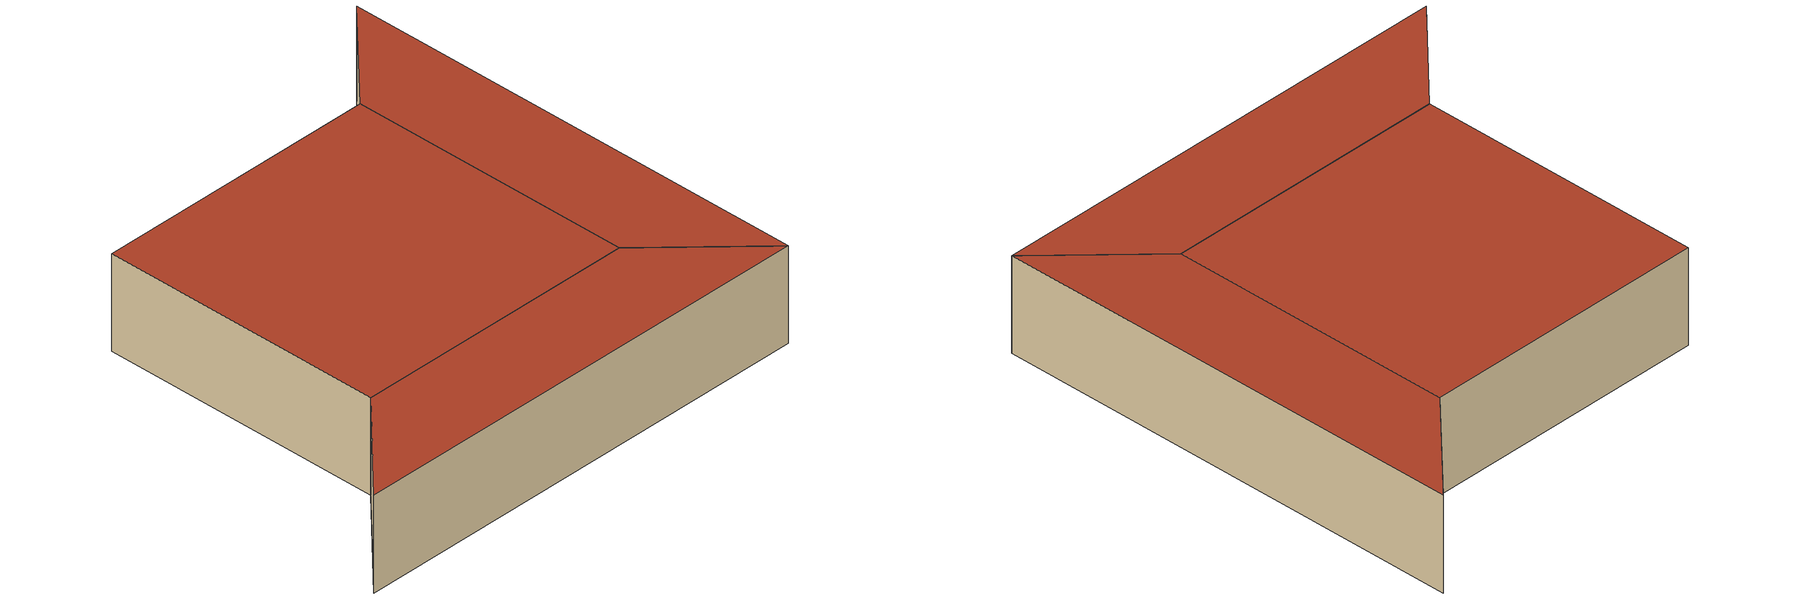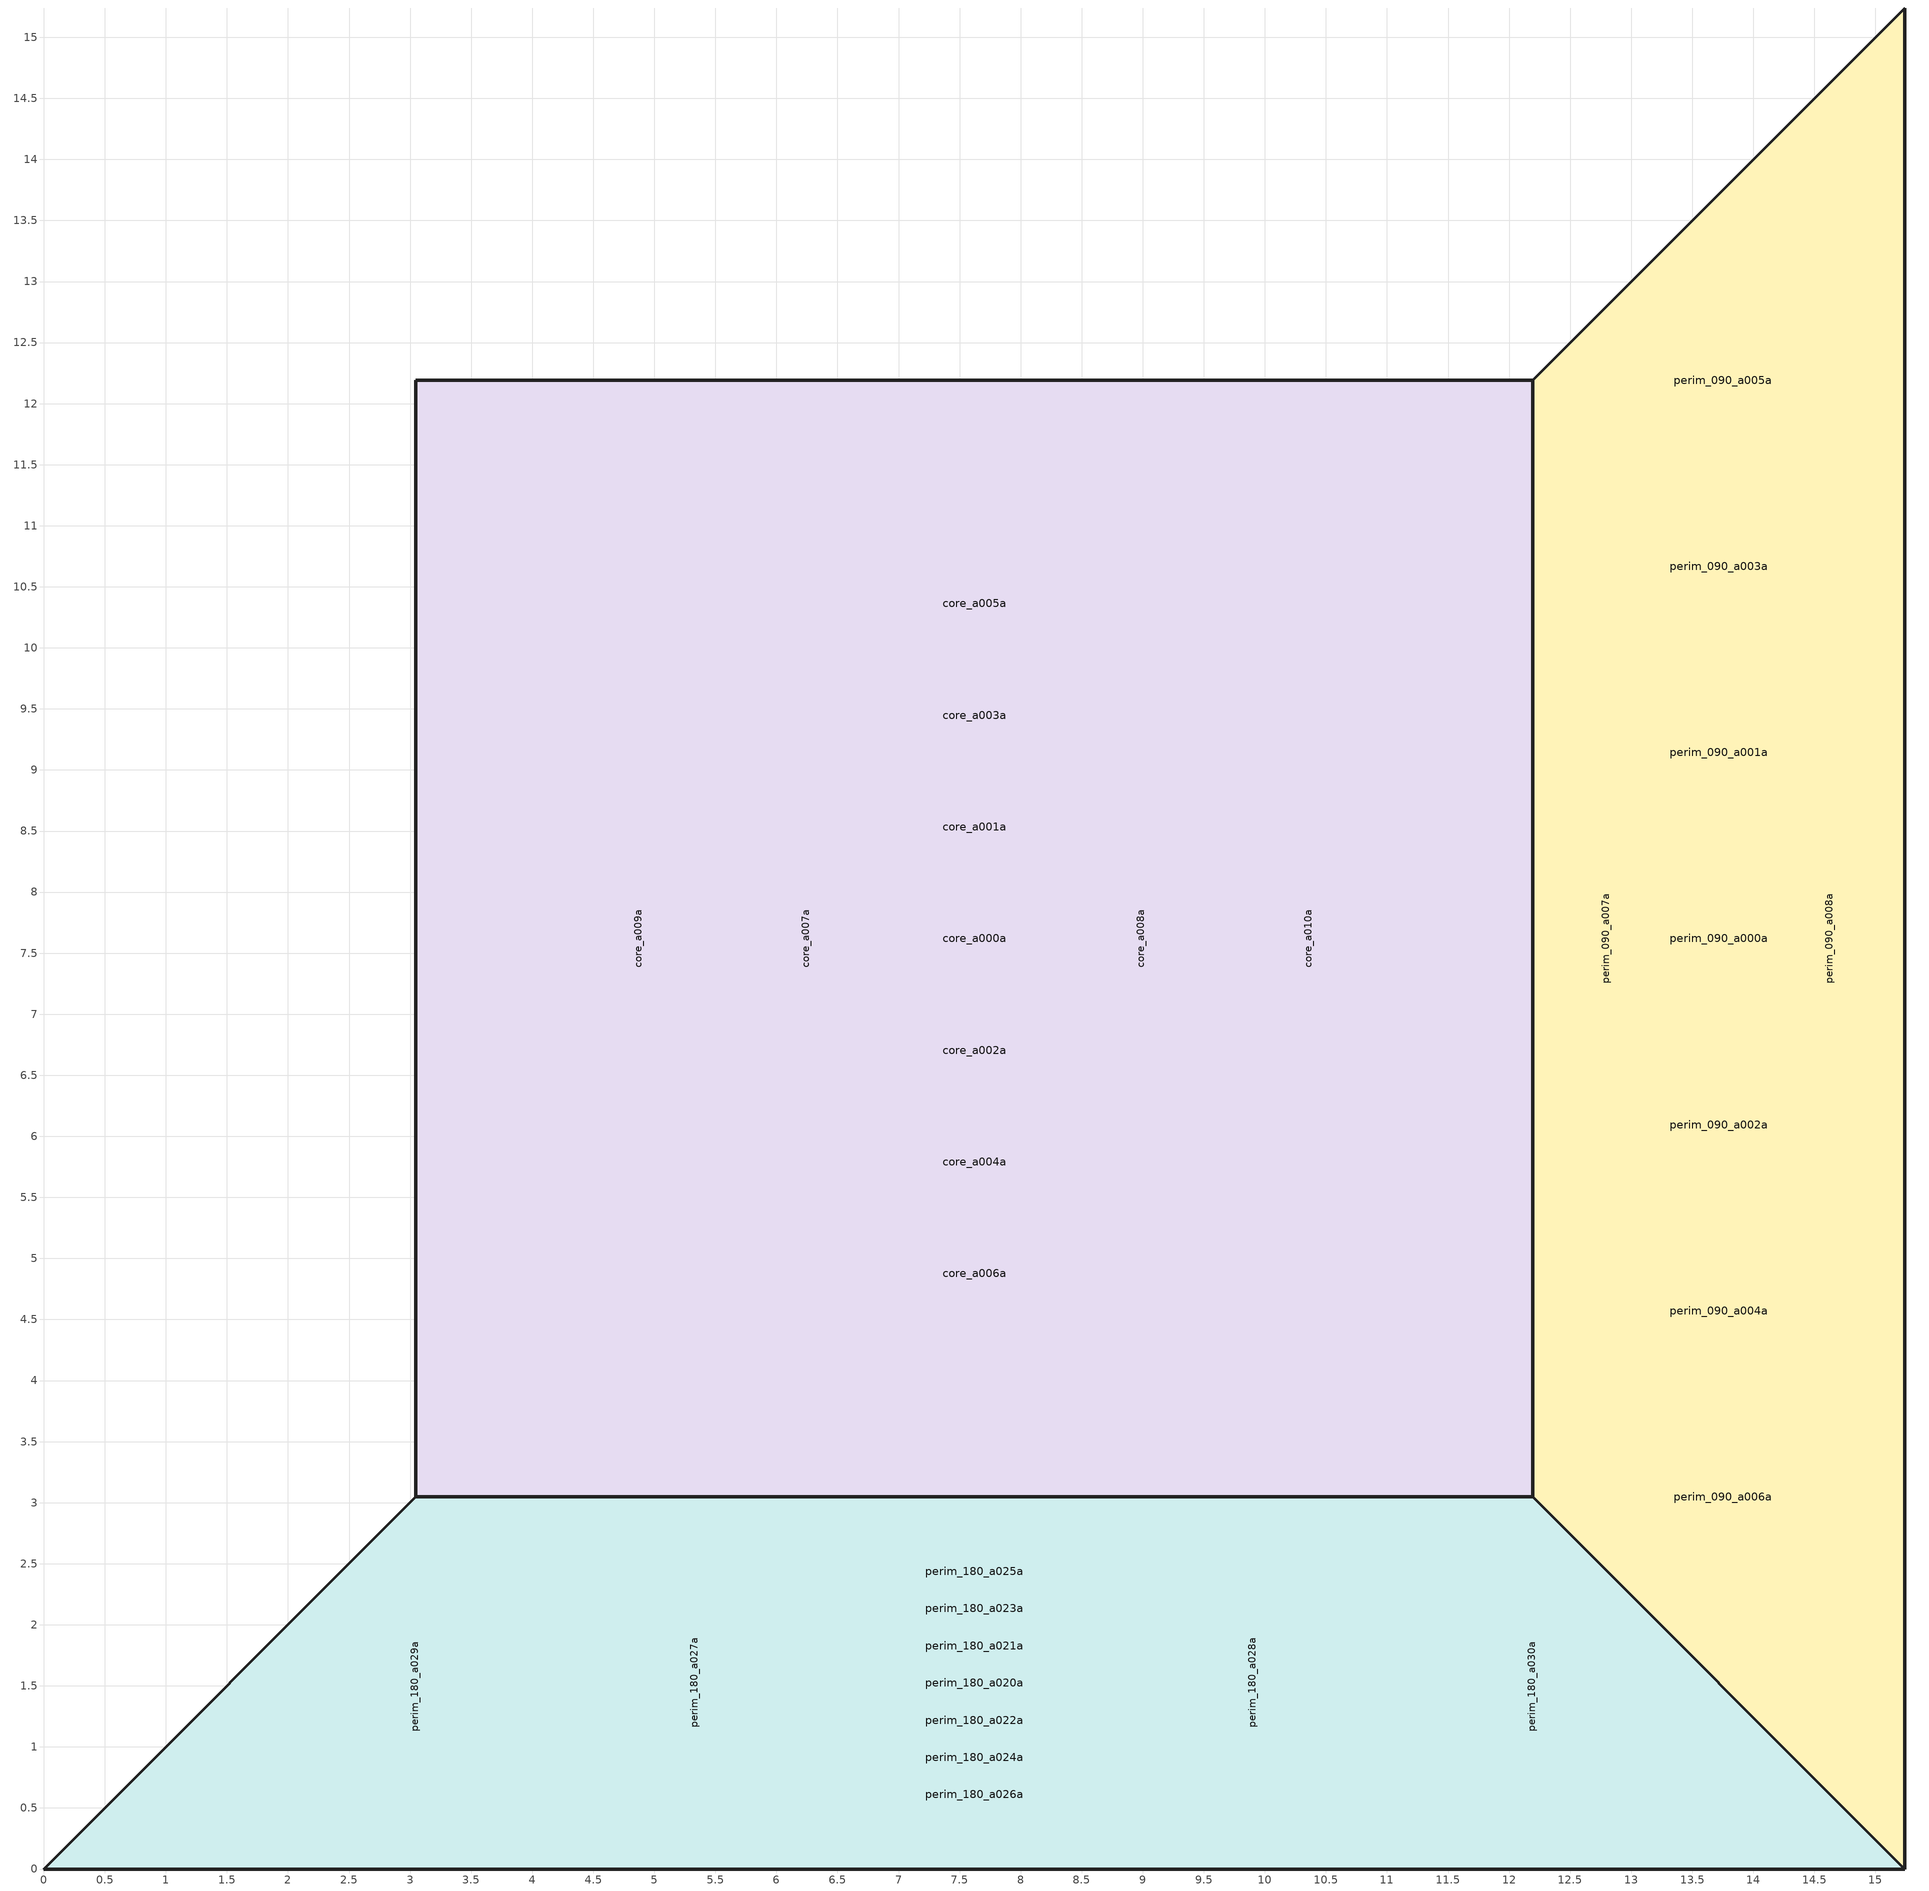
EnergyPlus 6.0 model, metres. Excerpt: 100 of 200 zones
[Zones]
core_a000a
 floor ground (Exterior Floor): 12.19,12.19 12.19,3.05 3.05,3.05 3.05,12.19 z0
 wall outside (Exterior Wall): 3.05,3.05 12.19,3.05 12.19,12.19 3.05,12.19 3.05,3.05 z0:3.05
 roof outside (Exterior Roof): 12.19,3.05 12.19,12.19 3.05,12.19 3.05,3.05 z3.05
perim_090_a000a
 floor ground (Exterior Floor): 15.24,15.24 15.24,0 12.19,3.05 12.19,12.19 z0
 wall outside (Exterior Wall): 12.19,12.19 12.19,3.05 15.24,0 15.24,15.24 12.19,12.19 z0:3.05
 roof outside (Exterior Roof): 15.24,0 15.24,15.24 12.19,12.19 12.19,3.05 z3.05
core_a001a
 floor ground (Exterior Floor): 12.19,12.19 12.19,3.05 3.05,3.05 3.05,12.19 z0
 wall outside (Exterior Wall): 3.05,3.05 12.19,3.05 12.19,12.19 3.05,12.19 3.05,3.05 z0:3.05
 roof outside (Exterior Roof): 12.19,3.05 12.19,12.19 3.05,12.19 3.05,3.05 z3.05
perim_090_a001a
 floor ground (Exterior Floor): 15.24,15.24 15.24,0 12.19,3.05 12.19,12.19 z0
 wall outside (Exterior Wall): 12.19,12.19 12.19,3.05 15.24,0 15.24,15.24 12.19,12.19 z0:3.05
 roof outside (Exterior Roof): 15.24,0 15.24,15.24 12.19,12.19 12.19,3.05 z3.05
core_a002a
 floor ground (Exterior Floor): 12.19,12.19 12.19,3.05 3.05,3.05 3.05,12.19 z0
 wall outside (Exterior Wall): 3.05,3.05 12.19,3.05 12.19,12.19 3.05,12.19 3.05,3.05 z0:3.05
 roof outside (Exterior Roof): 12.19,3.05 12.19,12.19 3.05,12.19 3.05,3.05 z3.05
perim_090_a002a
 floor ground (Exterior Floor): 15.24,15.24 15.24,0 12.19,3.05 12.19,12.19 z0
 wall outside (Exterior Wall): 12.19,12.19 12.19,3.05 15.24,0 15.24,15.24 12.19,12.19 z0:3.05
 roof outside (Exterior Roof): 15.24,0 15.24,15.24 12.19,12.19 12.19,3.05 z3.05
core_a003a
 floor ground (Exterior Floor): 12.19,12.19 12.19,3.05 3.05,3.05 3.05,12.19 z0
 wall outside (Exterior Wall): 3.05,3.05 12.19,3.05 12.19,12.19 3.05,12.19 3.05,3.05 z0:3.05
 roof outside (Exterior Roof): 12.19,3.05 12.19,12.19 3.05,12.19 3.05,3.05 z3.05
perim_090_a003a
 floor ground (Exterior Floor): 15.24,15.24 15.24,0 12.19,3.05 12.19,12.19 z0
 wall outside (Exterior Wall): 12.19,12.19 12.19,3.05 15.24,0 15.24,15.24 12.19,12.19 z0:3.05
 roof outside (Exterior Roof): 15.24,0 15.24,15.24 12.19,12.19 12.19,3.05 z3.05
core_a004a
 floor ground (Exterior Floor): 12.19,12.19 12.19,3.05 3.05,3.05 3.05,12.19 z0
 wall outside (Exterior Wall): 3.05,3.05 12.19,3.05 12.19,12.19 3.05,12.19 3.05,3.05 z0:3.05
 roof outside (Exterior Roof): 12.19,3.05 12.19,12.19 3.05,12.19 3.05,3.05 z3.05
perim_090_a004a
 floor ground (Exterior Floor): 15.24,15.24 15.24,0 12.19,3.05 12.19,12.19 z0
 wall outside (Exterior Wall): 12.19,12.19 12.19,3.05 15.24,0 15.24,15.24 12.19,12.19 z0:3.05
 roof outside (Exterior Roof): 15.24,0 15.24,15.24 12.19,12.19 12.19,3.05 z3.05
core_a005a
 floor ground (Exterior Floor): 12.19,12.19 12.19,3.05 3.05,3.05 3.05,12.19 z0
 wall outside (Exterior Wall): 3.05,3.05 12.19,3.05 12.19,12.19 3.05,12.19 3.05,3.05 z0:3.05
 roof outside (Exterior Roof): 12.19,3.05 12.19,12.19 3.05,12.19 3.05,3.05 z3.05
perim_090_a005a
 floor ground (Exterior Floor): 15.24,15.24 15.24,0 12.19,3.05 12.19,12.19 z0
 wall outside (Exterior Wall): 12.19,12.19 12.19,3.05 15.24,0 15.24,15.24 12.19,12.19 z0:3.05
 roof outside (Exterior Roof): 15.24,0 15.24,15.24 12.19,12.19 12.19,3.05 z3.05
core_a006a
 floor ground (Exterior Floor): 12.19,12.19 12.19,3.05 3.05,3.05 3.05,12.19 z0
 wall outside (Exterior Wall): 3.05,3.05 12.19,3.05 12.19,12.19 3.05,12.19 3.05,3.05 z0:3.05
 roof outside (Exterior Roof): 12.19,3.05 12.19,12.19 3.05,12.19 3.05,3.05 z3.05
perim_090_a006a
 floor ground (Exterior Floor): 15.24,15.24 15.24,0 12.19,3.05 12.19,12.19 z0
 wall outside (Exterior Wall): 12.19,12.19 12.19,3.05 15.24,0 15.24,15.24 12.19,12.19 z0:3.05
 roof outside (Exterior Roof): 15.24,0 15.24,15.24 12.19,12.19 12.19,3.05 z3.05
core_a007a
 floor ground (Exterior Floor): 12.19,12.19 12.19,3.05 3.05,3.05 3.05,12.19 z0
 wall outside (Exterior Wall): 3.05,3.05 12.19,3.05 12.19,12.19 3.05,12.19 3.05,3.05 z0:3.05
 roof outside (Exterior Roof): 12.19,3.05 12.19,12.19 3.05,12.19 3.05,3.05 z3.05
perim_090_a007a
 floor ground (Exterior Floor): 15.24,15.24 15.24,0 12.19,3.05 12.19,12.19 z0
 wall outside (Exterior Wall): 12.19,12.19 12.19,3.05 15.24,0 15.24,15.24 12.19,12.19 z0:3.05
 roof outside (Exterior Roof): 15.24,0 15.24,15.24 12.19,12.19 12.19,3.05 z3.05
core_a008a
 floor ground (Exterior Floor): 12.19,12.19 12.19,3.05 3.05,3.05 3.05,12.19 z0
 wall outside (Exterior Wall): 3.05,3.05 12.19,3.05 12.19,12.19 3.05,12.19 3.05,3.05 z0:3.05
 roof outside (Exterior Roof): 12.19,3.05 12.19,12.19 3.05,12.19 3.05,3.05 z3.05
perim_090_a008a
 floor ground (Exterior Floor): 15.24,15.24 15.24,0 12.19,3.05 12.19,12.19 z0
 wall outside (Exterior Wall): 12.19,12.19 12.19,3.05 15.24,0 15.24,15.24 12.19,12.19 z0:3.05
 roof outside (Exterior Roof): 15.24,0 15.24,15.24 12.19,12.19 12.19,3.05 z3.05
core_a009a
 floor ground (Exterior Floor): 12.19,12.19 12.19,3.05 3.05,3.05 3.05,12.19 z0
 wall outside (Exterior Wall): 3.05,3.05 12.19,3.05 12.19,12.19 3.05,12.19 3.05,3.05 z0:3.05
 roof outside (Exterior Roof): 12.19,3.05 12.19,12.19 3.05,12.19 3.05,3.05 z3.05
perim_090_a009a
 floor ground (Exterior Floor): 15.24,15.24 15.24,0 12.19,3.05 12.19,12.19 z0
 wall outside (Exterior Wall): 12.19,12.19 12.19,3.05 15.24,0 15.24,15.24 12.19,12.19 z0:3.05
 roof outside (Exterior Roof): 15.24,0 15.24,15.24 12.19,12.19 12.19,3.05 z3.05
core_a010a
 floor ground (Exterior Floor): 12.19,12.19 12.19,3.05 3.05,3.05 3.05,12.19 z0
 wall outside (Exterior Wall): 3.05,3.05 12.19,3.05 12.19,12.19 3.05,12.19 3.05,3.05 z0:3.05
 roof outside (Exterior Roof): 12.19,3.05 12.19,12.19 3.05,12.19 3.05,3.05 z3.05
perim_090_a010a
 floor ground (Exterior Floor): 15.24,15.24 15.24,0 12.19,3.05 12.19,12.19 z0
 wall outside (Exterior Wall): 12.19,12.19 12.19,3.05 15.24,0 15.24,15.24 12.19,12.19 z0:3.05
 roof outside (Exterior Roof): 15.24,0 15.24,15.24 12.19,12.19 12.19,3.05 z3.05
core_a011a
 floor ground (Exterior Floor): 12.19,12.19 12.19,3.05 3.05,3.05 3.05,12.19 z0
 wall outside (Exterior Wall): 3.05,3.05 12.19,3.05 12.19,12.19 3.05,12.19 3.05,3.05 z0:3.05
 roof outside (Exterior Roof): 12.19,3.05 12.19,12.19 3.05,12.19 3.05,3.05 z3.05
perim_090_a011a
 floor ground (Exterior Floor): 15.24,15.24 15.24,0 12.19,3.05 12.19,12.19 z0
 wall outside (Exterior Wall): 12.19,12.19 12.19,3.05 15.24,0 15.24,15.24 12.19,12.19 z0:3.05
 roof outside (Exterior Roof): 15.24,0 15.24,15.24 12.19,12.19 12.19,3.05 z3.05
core_a012a
 floor ground (Exterior Floor): 12.19,12.19 12.19,3.05 3.05,3.05 3.05,12.19 z0
 wall outside (Exterior Wall): 3.05,3.05 12.19,3.05 12.19,12.19 3.05,12.19 3.05,3.05 z0:3.05
 roof outside (Exterior Roof): 12.19,3.05 12.19,12.19 3.05,12.19 3.05,3.05 z3.05
perim_090_a012a
 floor ground (Exterior Floor): 15.24,15.24 15.24,0 12.19,3.05 12.19,12.19 z0
 wall outside (Exterior Wall): 12.19,12.19 12.19,3.05 15.24,0 15.24,15.24 12.19,12.19 z0:3.05
 roof outside (Exterior Roof): 15.24,0 15.24,15.24 12.19,12.19 12.19,3.05 z3.05
core_a013a
 floor ground (Exterior Floor): 12.19,12.19 12.19,3.05 3.05,3.05 3.05,12.19 z0
 wall outside (Exterior Wall): 3.05,3.05 12.19,3.05 12.19,12.19 3.05,12.19 3.05,3.05 z0:3.05
 roof outside (Exterior Roof): 12.19,3.05 12.19,12.19 3.05,12.19 3.05,3.05 z3.05
perim_090_a013a
 floor ground (Exterior Floor): 15.24,15.24 15.24,0 12.19,3.05 12.19,12.19 z0
 wall outside (Exterior Wall): 12.19,12.19 12.19,3.05 15.24,0 15.24,15.24 12.19,12.19 z0:3.05
 roof outside (Exterior Roof): 15.24,0 15.24,15.24 12.19,12.19 12.19,3.05 z3.05
core_a014a
 floor ground (Exterior Floor): 12.19,12.19 12.19,3.05 3.05,3.05 3.05,12.19 z0
 wall outside (Exterior Wall): 3.05,3.05 12.19,3.05 12.19,12.19 3.05,12.19 3.05,3.05 z0:3.05
 roof outside (Exterior Roof): 12.19,3.05 12.19,12.19 3.05,12.19 3.05,3.05 z3.05
perim_090_a014a
 floor ground (Exterior Floor): 15.24,15.24 15.24,0 12.19,3.05 12.19,12.19 z0
 wall outside (Exterior Wall): 12.19,12.19 12.19,3.05 15.24,0 15.24,15.24 12.19,12.19 z0:3.05
 roof outside (Exterior Roof): 15.24,0 15.24,15.24 12.19,12.19 12.19,3.05 z3.05
core_a015a
 floor ground (Exterior Floor): 12.19,12.19 12.19,3.05 3.05,3.05 3.05,12.19 z0
 wall outside (Exterior Wall): 3.05,3.05 12.19,3.05 12.19,12.19 3.05,12.19 3.05,3.05 z0:3.05
 roof outside (Exterior Roof): 12.19,3.05 12.19,12.19 3.05,12.19 3.05,3.05 z3.05
perim_090_a015a
 floor ground (Exterior Floor): 15.24,15.24 15.24,0 12.19,3.05 12.19,12.19 z0
 wall outside (Exterior Wall): 12.19,12.19 12.19,3.05 15.24,0 15.24,15.24 12.19,12.19 z0:3.05
 roof outside (Exterior Roof): 15.24,0 15.24,15.24 12.19,12.19 12.19,3.05 z3.05
core_a016a
 floor ground (Exterior Floor): 12.19,12.19 12.19,3.05 3.05,3.05 3.05,12.19 z0
 wall outside (Exterior Wall): 3.05,3.05 12.19,3.05 12.19,12.19 3.05,12.19 3.05,3.05 z0:3.05
 roof outside (Exterior Roof): 12.19,3.05 12.19,12.19 3.05,12.19 3.05,3.05 z3.05
perim_090_a016a
 floor ground (Exterior Floor): 15.24,15.24 15.24,0 12.19,3.05 12.19,12.19 z0
 wall outside (Exterior Wall): 12.19,12.19 12.19,3.05 15.24,0 15.24,15.24 12.19,12.19 z0:3.05
 roof outside (Exterior Roof): 15.24,0 15.24,15.24 12.19,12.19 12.19,3.05 z3.05
core_a017a
 floor ground (Exterior Floor): 12.19,12.19 12.19,3.05 3.05,3.05 3.05,12.19 z0
 wall outside (Exterior Wall): 3.05,3.05 12.19,3.05 12.19,12.19 3.05,12.19 3.05,3.05 z0:3.05
 roof outside (Exterior Roof): 12.19,3.05 12.19,12.19 3.05,12.19 3.05,3.05 z3.05
perim_090_a017a
 floor ground (Exterior Floor): 15.24,15.24 15.24,0 12.19,3.05 12.19,12.19 z0
 wall outside (Exterior Wall): 12.19,12.19 12.19,3.05 15.24,0 15.24,15.24 12.19,12.19 z0:3.05
 roof outside (Exterior Roof): 15.24,0 15.24,15.24 12.19,12.19 12.19,3.05 z3.05
core_a018a
 floor ground (Exterior Floor): 12.19,12.19 12.19,3.05 3.05,3.05 3.05,12.19 z0
 wall outside (Exterior Wall): 3.05,3.05 12.19,3.05 12.19,12.19 3.05,12.19 3.05,3.05 z0:3.05
 roof outside (Exterior Roof): 12.19,3.05 12.19,12.19 3.05,12.19 3.05,3.05 z3.05
perim_090_a018a
 floor ground (Exterior Floor): 15.24,15.24 15.24,0 12.19,3.05 12.19,12.19 z0
 wall outside (Exterior Wall): 12.19,12.19 12.19,3.05 15.24,0 15.24,15.24 12.19,12.19 z0:3.05
 roof outside (Exterior Roof): 15.24,0 15.24,15.24 12.19,12.19 12.19,3.05 z3.05
core_a019a
 floor ground (Exterior Floor): 12.19,12.19 12.19,3.05 3.05,3.05 3.05,12.19 z0
 wall outside (Exterior Wall): 3.05,3.05 12.19,3.05 12.19,12.19 3.05,12.19 3.05,3.05 z0:3.05
 roof outside (Exterior Roof): 12.19,3.05 12.19,12.19 3.05,12.19 3.05,3.05 z3.05
perim_090_a019a
 floor ground (Exterior Floor): 15.24,15.24 15.24,0 12.19,3.05 12.19,12.19 z0
 wall outside (Exterior Wall): 12.19,12.19 12.19,3.05 15.24,0 15.24,15.24 12.19,12.19 z0:3.05
 roof outside (Exterior Roof): 15.24,0 15.24,15.24 12.19,12.19 12.19,3.05 z3.05
core_a020a
 floor ground (Exterior Floor): 12.19,12.19 12.19,3.05 3.05,3.05 3.05,12.19 z0
 wall outside (Exterior Wall): 3.05,3.05 12.19,3.05 12.19,12.19 3.05,12.19 3.05,3.05 z0:3.05
 roof outside (Exterior Roof): 12.19,3.05 12.19,12.19 3.05,12.19 3.05,3.05 z3.05
perim_090_a020a
 floor ground (Exterior Floor): 15.24,15.24 15.24,0 12.19,3.05 12.19,12.19 z0
 wall outside (Exterior Wall): 12.19,12.19 12.19,3.05 15.24,0 15.24,15.24 12.19,12.19 z0:3.05
 roof outside (Exterior Roof): 15.24,0 15.24,15.24 12.19,12.19 12.19,3.05 z3.05
perim_180_a020a
 floor ground (Exterior Floor): 12.19,3.05 15.24,0 0,0 3.05,3.05 z0
 wall outside (Exterior Wall): 12.19,3.05 3.05,3.05 0,0 15.24,0 12.19,3.05 z0:3.05
 roof outside (Exterior Roof): 15.24,0 12.19,3.05 3.05,3.05 0,0 z3.05
core_a021a
 floor ground (Exterior Floor): 12.19,12.19 12.19,3.05 3.05,3.05 3.05,12.19 z0
 wall outside (Exterior Wall): 3.05,3.05 12.19,3.05 12.19,12.19 3.05,12.19 3.05,3.05 z0:3.05
 roof outside (Exterior Roof): 12.19,3.05 12.19,12.19 3.05,12.19 3.05,3.05 z3.05
perim_090_a021a
 floor ground (Exterior Floor): 15.24,15.24 15.24,0 12.19,3.05 12.19,12.19 z0
 wall outside (Exterior Wall): 12.19,12.19 12.19,3.05 15.24,0 15.24,15.24 12.19,12.19 z0:3.05
 roof outside (Exterior Roof): 15.24,0 15.24,15.24 12.19,12.19 12.19,3.05 z3.05
perim_180_a021a
 floor ground (Exterior Floor): 12.19,3.05 15.24,0 0,0 3.05,3.05 z0
 wall outside (Exterior Wall): 12.19,3.05 3.05,3.05 0,0 15.24,0 12.19,3.05 z0:3.05
 roof outside (Exterior Roof): 15.24,0 12.19,3.05 3.05,3.05 0,0 z3.05
core_a022a
 floor ground (Exterior Floor): 12.19,12.19 12.19,3.05 3.05,3.05 3.05,12.19 z0
 wall outside (Exterior Wall): 3.05,3.05 12.19,3.05 12.19,12.19 3.05,12.19 3.05,3.05 z0:3.05
 roof outside (Exterior Roof): 12.19,3.05 12.19,12.19 3.05,12.19 3.05,3.05 z3.05
perim_090_a022a
 floor ground (Exterior Floor): 15.24,15.24 15.24,0 12.19,3.05 12.19,12.19 z0
 wall outside (Exterior Wall): 12.19,12.19 12.19,3.05 15.24,0 15.24,15.24 12.19,12.19 z0:3.05
 roof outside (Exterior Roof): 15.24,0 15.24,15.24 12.19,12.19 12.19,3.05 z3.05
perim_180_a022a
 floor ground (Exterior Floor): 12.19,3.05 15.24,0 0,0 3.05,3.05 z0
 wall outside (Exterior Wall): 12.19,3.05 3.05,3.05 0,0 15.24,0 12.19,3.05 z0:3.05
 roof outside (Exterior Roof): 15.24,0 12.19,3.05 3.05,3.05 0,0 z3.05
core_a023a
 floor ground (Exterior Floor): 12.19,12.19 12.19,3.05 3.05,3.05 3.05,12.19 z0
 wall outside (Exterior Wall): 3.05,3.05 12.19,3.05 12.19,12.19 3.05,12.19 3.05,3.05 z0:3.05
 roof outside (Exterior Roof): 12.19,3.05 12.19,12.19 3.05,12.19 3.05,3.05 z3.05
perim_090_a023a
 floor ground (Exterior Floor): 15.24,15.24 15.24,0 12.19,3.05 12.19,12.19 z0
 wall outside (Exterior Wall): 12.19,12.19 12.19,3.05 15.24,0 15.24,15.24 12.19,12.19 z0:3.05
 roof outside (Exterior Roof): 15.24,0 15.24,15.24 12.19,12.19 12.19,3.05 z3.05
perim_180_a023a
 floor ground (Exterior Floor): 12.19,3.05 15.24,0 0,0 3.05,3.05 z0
 wall outside (Exterior Wall): 12.19,3.05 3.05,3.05 0,0 15.24,0 12.19,3.05 z0:3.05
 roof outside (Exterior Roof): 15.24,0 12.19,3.05 3.05,3.05 0,0 z3.05
core_a024a
 floor ground (Exterior Floor): 12.19,12.19 12.19,3.05 3.05,3.05 3.05,12.19 z0
 wall outside (Exterior Wall): 3.05,3.05 12.19,3.05 12.19,12.19 3.05,12.19 3.05,3.05 z0:3.05
 roof outside (Exterior Roof): 12.19,3.05 12.19,12.19 3.05,12.19 3.05,3.05 z3.05
perim_090_a024a
 floor ground (Exterior Floor): 15.24,15.24 15.24,0 12.19,3.05 12.19,12.19 z0
 wall outside (Exterior Wall): 12.19,12.19 12.19,3.05 15.24,0 15.24,15.24 12.19,12.19 z0:3.05
 roof outside (Exterior Roof): 15.24,0 15.24,15.24 12.19,12.19 12.19,3.05 z3.05
perim_180_a024a
 floor ground (Exterior Floor): 12.19,3.05 15.24,0 0,0 3.05,3.05 z0
 wall outside (Exterior Wall): 12.19,3.05 3.05,3.05 0,0 15.24,0 12.19,3.05 z0:3.05
 roof outside (Exterior Roof): 15.24,0 12.19,3.05 3.05,3.05 0,0 z3.05
core_a025a
 floor ground (Exterior Floor): 12.19,12.19 12.19,3.05 3.05,3.05 3.05,12.19 z0
 wall outside (Exterior Wall): 3.05,3.05 12.19,3.05 12.19,12.19 3.05,12.19 3.05,3.05 z0:3.05
 roof outside (Exterior Roof): 12.19,3.05 12.19,12.19 3.05,12.19 3.05,3.05 z3.05
perim_090_a025a
 floor ground (Exterior Floor): 15.24,15.24 15.24,0 12.19,3.05 12.19,12.19 z0
 wall outside (Exterior Wall): 12.19,12.19 12.19,3.05 15.24,0 15.24,15.24 12.19,12.19 z0:3.05
 roof outside (Exterior Roof): 15.24,0 15.24,15.24 12.19,12.19 12.19,3.05 z3.05
perim_180_a025a
 floor ground (Exterior Floor): 12.19,3.05 15.24,0 0,0 3.05,3.05 z0
 wall outside (Exterior Wall): 12.19,3.05 3.05,3.05 0,0 15.24,0 12.19,3.05 z0:3.05
 roof outside (Exterior Roof): 15.24,0 12.19,3.05 3.05,3.05 0,0 z3.05
core_a026a
 floor ground (Exterior Floor): 12.19,12.19 12.19,3.05 3.05,3.05 3.05,12.19 z0
 wall outside (Exterior Wall): 3.05,3.05 12.19,3.05 12.19,12.19 3.05,12.19 3.05,3.05 z0:3.05
 roof outside (Exterior Roof): 12.19,3.05 12.19,12.19 3.05,12.19 3.05,3.05 z3.05
perim_090_a026a
 floor ground (Exterior Floor): 15.24,15.24 15.24,0 12.19,3.05 12.19,12.19 z0
 wall outside (Exterior Wall): 12.19,12.19 12.19,3.05 15.24,0 15.24,15.24 12.19,12.19 z0:3.05
 roof outside (Exterior Roof): 15.24,0 15.24,15.24 12.19,12.19 12.19,3.05 z3.05
perim_180_a026a
 floor ground (Exterior Floor): 12.19,3.05 15.24,0 0,0 3.05,3.05 z0
 wall outside (Exterior Wall): 12.19,3.05 3.05,3.05 0,0 15.24,0 12.19,3.05 z0:3.05
 roof outside (Exterior Roof): 15.24,0 12.19,3.05 3.05,3.05 0,0 z3.05
core_a027a
 floor ground (Exterior Floor): 12.19,12.19 12.19,3.05 3.05,3.05 3.05,12.19 z0
 wall outside (Exterior Wall): 3.05,3.05 12.19,3.05 12.19,12.19 3.05,12.19 3.05,3.05 z0:3.05
 roof outside (Exterior Roof): 12.19,3.05 12.19,12.19 3.05,12.19 3.05,3.05 z3.05
perim_090_a027a
 floor ground (Exterior Floor): 15.24,15.24 15.24,0 12.19,3.05 12.19,12.19 z0
 wall outside (Exterior Wall): 12.19,12.19 12.19,3.05 15.24,0 15.24,15.24 12.19,12.19 z0:3.05
 roof outside (Exterior Roof): 15.24,0 15.24,15.24 12.19,12.19 12.19,3.05 z3.05
perim_180_a027a
 floor ground (Exterior Floor): 12.19,3.05 15.24,0 0,0 3.05,3.05 z0
 wall outside (Exterior Wall): 12.19,3.05 3.05,3.05 0,0 15.24,0 12.19,3.05 z0:3.05
 roof outside (Exterior Roof): 15.24,0 12.19,3.05 3.05,3.05 0,0 z3.05
core_a028a
 floor ground (Exterior Floor): 12.19,12.19 12.19,3.05 3.05,3.05 3.05,12.19 z0
 wall outside (Exterior Wall): 3.05,3.05 12.19,3.05 12.19,12.19 3.05,12.19 3.05,3.05 z0:3.05
 roof outside (Exterior Roof): 12.19,3.05 12.19,12.19 3.05,12.19 3.05,3.05 z3.05
perim_090_a028a
 floor ground (Exterior Floor): 15.24,15.24 15.24,0 12.19,3.05 12.19,12.19 z0
 wall outside (Exterior Wall): 12.19,12.19 12.19,3.05 15.24,0 15.24,15.24 12.19,12.19 z0:3.05
 roof outside (Exterior Roof): 15.24,0 15.24,15.24 12.19,12.19 12.19,3.05 z3.05
perim_180_a028a
 floor ground (Exterior Floor): 12.19,3.05 15.24,0 0,0 3.05,3.05 z0
 wall outside (Exterior Wall): 12.19,3.05 3.05,3.05 0,0 15.24,0 12.19,3.05 z0:3.05
 roof outside (Exterior Roof): 15.24,0 12.19,3.05 3.05,3.05 0,0 z3.05
core_a029a
 floor ground (Exterior Floor): 12.19,12.19 12.19,3.05 3.05,3.05 3.05,12.19 z0
 wall outside (Exterior Wall): 3.05,3.05 12.19,3.05 12.19,12.19 3.05,12.19 3.05,3.05 z0:3.05
 roof outside (Exterior Roof): 12.19,3.05 12.19,12.19 3.05,12.19 3.05,3.05 z3.05
perim_090_a029a
 floor ground (Exterior Floor): 15.24,15.24 15.24,0 12.19,3.05 12.19,12.19 z0
 wall outside (Exterior Wall): 12.19,12.19 12.19,3.05 15.24,0 15.24,15.24 12.19,12.19 z0:3.05
 roof outside (Exterior Roof): 15.24,0 15.24,15.24 12.19,12.19 12.19,3.05 z3.05
perim_180_a029a
 floor ground (Exterior Floor): 12.19,3.05 15.24,0 0,0 3.05,3.05 z0
 wall outside (Exterior Wall): 12.19,3.05 3.05,3.05 0,0 15.24,0 12.19,3.05 z0:3.05
 roof outside (Exterior Roof): 15.24,0 12.19,3.05 3.05,3.05 0,0 z3.05
core_a030a
 floor ground (Exterior Floor): 12.19,12.19 12.19,3.05 3.05,3.05 3.05,12.19 z0
 wall outside (Exterior Wall): 3.05,3.05 12.19,3.05 12.19,12.19 3.05,12.19 3.05,3.05 z0:3.05
 roof outside (Exterior Roof): 12.19,3.05 12.19,12.19 3.05,12.19 3.05,3.05 z3.05
perim_090_a030a
 floor ground (Exterior Floor): 15.24,15.24 15.24,0 12.19,3.05 12.19,12.19 z0
 wall outside (Exterior Wall): 12.19,12.19 12.19,3.05 15.24,0 15.24,15.24 12.19,12.19 z0:3.05
 roof outside (Exterior Roof): 15.24,0 15.24,15.24 12.19,12.19 12.19,3.05 z3.05
perim_180_a030a
 floor ground (Exterior Floor): 12.19,3.05 15.24,0 0,0 3.05,3.05 z0
 wall outside (Exterior Wall): 12.19,3.05 3.05,3.05 0,0 15.24,0 12.19,3.05 z0:3.05
 roof outside (Exterior Roof): 15.24,0 12.19,3.05 3.05,3.05 0,0 z3.05
core_a031a
 floor ground (Exterior Floor): 12.19,12.19 12.19,3.05 3.05,3.05 3.05,12.19 z0
 wall outside (Exterior Wall): 3.05,3.05 12.19,3.05 12.19,12.19 3.05,12.19 3.05,3.05 z0:3.05
 roof outside (Exterior Roof): 12.19,3.05 12.19,12.19 3.05,12.19 3.05,3.05 z3.05
perim_090_a031a
 floor ground (Exterior Floor): 15.24,15.24 15.24,0 12.19,3.05 12.19,12.19 z0
 wall outside (Exterior Wall): 12.19,12.19 12.19,3.05 15.24,0 15.24,15.24 12.19,12.19 z0:3.05
 roof outside (Exterior Roof): 15.24,0 15.24,15.24 12.19,12.19 12.19,3.05 z3.05
perim_180_a031a
 floor ground (Exterior Floor): 12.19,3.05 15.24,0 0,0 3.05,3.05 z0
 wall outside (Exterior Wall): 12.19,3.05 3.05,3.05 0,0 15.24,0 12.19,3.05 z0:3.05
 roof outside (Exterior Roof): 15.24,0 12.19,3.05 3.05,3.05 0,0 z3.05
core_a032a
 floor ground (Exterior Floor): 12.19,12.19 12.19,3.05 3.05,3.05 3.05,12.19 z0
 wall outside (Exterior Wall): 3.05,3.05 12.19,3.05 12.19,12.19 3.05,12.19 3.05,3.05 z0:3.05
 roof outside (Exterior Roof): 12.19,3.05 12.19,12.19 3.05,12.19 3.05,3.05 z3.05
perim_090_a032a
 floor ground (Exterior Floor): 15.24,15.24 15.24,0 12.19,3.05 12.19,12.19 z0
 wall outside (Exterior Wall): 12.19,12.19 12.19,3.05 15.24,0 15.24,15.24 12.19,12.19 z0:3.05
 roof outside (Exterior Roof): 15.24,0 15.24,15.24 12.19,12.19 12.19,3.05 z3.05
perim_180_a032a
 floor ground (Exterior Floor): 12.19,3.05 15.24,0 0,0 3.05,3.05 z0
 wall outside (Exterior Wall): 12.19,3.05 3.05,3.05 0,0 15.24,0 12.19,3.05 z0:3.05
 roof outside (Exterior Roof): 15.24,0 12.19,3.05 3.05,3.05 0,0 z3.05
core_a033a
 floor ground (Exterior Floor): 12.19,12.19 12.19,3.05 3.05,3.05 3.05,12.19 z0
 wall outside (Exterior Wall): 3.05,3.05 12.19,3.05 12.19,12.19 3.05,12.19 3.05,3.05 z0:3.05
 roof outside (Exterior Roof): 12.19,3.05 12.19,12.19 3.05,12.19 3.05,3.05 z3.05
perim_090_a033a
 floor ground (Exterior Floor): 15.24,15.24 15.24,0 12.19,3.05 12.19,12.19 z0
 wall outside (Exterior Wall): 12.19,12.19 12.19,3.05 15.24,0 15.24,15.24 12.19,12.19 z0:3.05
 roof outside (Exterior Roof): 15.24,0 15.24,15.24 12.19,12.19 12.19,3.05 z3.05
perim_180_a033a
 floor ground (Exterior Floor): 12.19,3.05 15.24,0 0,0 3.05,3.05 z0
 wall outside (Exterior Wall): 12.19,3.05 3.05,3.05 0,0 15.24,0 12.19,3.05 z0:3.05
 roof outside (Exterior Roof): 15.24,0 12.19,3.05 3.05,3.05 0,0 z3.05
core_a034a
 floor ground (Exterior Floor): 12.19,12.19 12.19,3.05 3.05,3.05 3.05,12.19 z0
 wall outside (Exterior Wall): 3.05,3.05 12.19,3.05 12.19,12.19 3.05,12.19 3.05,3.05 z0:3.05
 roof outside (Exterior Roof): 12.19,3.05 12.19,12.19 3.05,12.19 3.05,3.05 z3.05
perim_090_a034a
 floor ground (Exterior Floor): 15.24,15.24 15.24,0 12.19,3.05 12.19,12.19 z0
 wall outside (Exterior Wall): 12.19,12.19 12.19,3.05 15.24,0 15.24,15.24 12.19,12.19 z0:3.05
 roof outside (Exterior Roof): 15.24,0 15.24,15.24 12.19,12.19 12.19,3.05 z3.05
perim_180_a034a
 floor ground (Exterior Floor): 12.19,3.05 15.24,0 0,0 3.05,3.05 z0
 wall outside (Exterior Wall): 12.19,3.05 3.05,3.05 0,0 15.24,0 12.19,3.05 z0:3.05
 roof outside (Exterior Roof): 15.24,0 12.19,3.05 3.05,3.05 0,0 z3.05
core_a035a
 floor ground (Exterior Floor): 12.19,12.19 12.19,3.05 3.05,3.05 3.05,12.19 z0
 wall outside (Exterior Wall): 3.05,3.05 12.19,3.05 12.19,12.19 3.05,12.19 3.05,3.05 z0:3.05
 roof outside (Exterior Roof): 12.19,3.05 12.19,12.19 3.05,12.19 3.05,3.05 z3.05
perim_090_a035a
 floor ground (Exterior Floor): 15.24,15.24 15.24,0 12.19,3.05 12.19,12.19 z0
 wall outside (Exterior Wall): 12.19,12.19 12.19,3.05 15.24,0 15.24,15.24 12.19,12.19 z0:3.05
 roof outside (Exterior Roof): 15.24,0 15.24,15.24 12.19,12.19 12.19,3.05 z3.05
perim_180_a035a
 floor ground (Exterior Floor): 12.19,3.05 15.24,0 0,0 3.05,3.05 z0
 wall outside (Exterior Wall): 12.19,3.05 3.05,3.05 0,0 15.24,0 12.19,3.05 z0:3.05
 roof outside (Exterior Roof): 15.24,0 12.19,3.05 3.05,3.05 0,0 z3.05
core_a036a
 floor ground (Exterior Floor): 12.19,12.19 12.19,3.05 3.05,3.05 3.05,12.19 z0
 wall outside (Exterior Wall): 3.05,3.05 12.19,3.05 12.19,12.19 3.05,12.19 3.05,3.05 z0:3.05
 roof outside (Exterior Roof): 12.19,3.05 12.19,12.19 3.05,12.19 3.05,3.05 z3.05
perim_090_a036a
 floor ground (Exterior Floor): 15.24,15.24 15.24,0 12.19,3.05 12.19,12.19 z0
 wall outside (Exterior Wall): 12.19,12.19 12.19,3.05 15.24,0 15.24,15.24 12.19,12.19 z0:3.05
 roof outside (Exterior Roof): 15.24,0 15.24,15.24 12.19,12.19 12.19,3.05 z3.05
perim_180_a036a
 floor ground (Exterior Floor): 12.19,3.05 15.24,0 0,0 3.05,3.05 z0
 wall outside (Exterior Wall): 12.19,3.05 3.05,3.05 0,0 15.24,0 12.19,3.05 z0:3.05
 roof outside (Exterior Roof): 15.24,0 12.19,3.05 3.05,3.05 0,0 z3.05
core_a037a
 floor ground (Exterior Floor): 12.19,12.19 12.19,3.05 3.05,3.05 3.05,12.19 z0
 wall outside (Exterior Wall): 3.05,3.05 12.19,3.05 12.19,12.19 3.05,12.19 3.05,3.05 z0:3.05
 roof outside (Exterior Roof): 12.19,3.05 12.19,12.19 3.05,12.19 3.05,3.05 z3.05
perim_090_a037a
 floor ground (Exterior Floor): 15.24,15.24 15.24,0 12.19,3.05 12.19,12.19 z0
 wall outside (Exterior Wall): 12.19,12.19 12.19,3.05 15.24,0 15.24,15.24 12.19,12.19 z0:3.05
 roof outside (Exterior Roof): 15.24,0 15.24,15.24 12.19,12.19 12.19,3.05 z3.05
perim_180_a037a
 floor ground (Exterior Floor): 12.19,3.05 15.24,0 0,0 3.05,3.05 z0
 wall outside (Exterior Wall): 12.19,3.05 3.05,3.05 0,0 15.24,0 12.19,3.05 z0:3.05
 roof outside (Exterior Roof): 15.24,0 12.19,3.05 3.05,3.05 0,0 z3.05
core_a038a
 floor ground (Exterior Floor): 12.19,12.19 12.19,3.05 3.05,3.05 3.05,12.19 z0
 wall outside (Exterior Wall): 3.05,3.05 12.19,3.05 12.19,12.19 3.05,12.19 3.05,3.05 z0:3.05
 roof outside (Exterior Roof): 12.19,3.05 12.19,12.19 3.05,12.19 3.05,3.05 z3.05
perim_090_a038a
 floor ground (Exterior Floor): 15.24,15.24 15.24,0 12.19,3.05 12.19,12.19 z0
 wall outside (Exterior Wall): 12.19,12.19 12.19,3.05 15.24,0 15.24,15.24 12.19,12.19 z0:3.05
 roof outside (Exterior Roof): 15.24,0 15.24,15.24 12.19,12.19 12.19,3.05 z3.05
perim_180_a038a
 floor ground (Exterior Floor): 12.19,3.05 15.24,0 0,0 3.05,3.05 z0
 wall outside (Exterior Wall): 12.19,3.05 3.05,3.05 0,0 15.24,0 12.19,3.05 z0:3.05
 roof outside (Exterior Roof): 15.24,0 12.19,3.05 3.05,3.05 0,0 z3.05
core_a039a
 floor ground (Exterior Floor): 12.19,12.19 12.19,3.05 3.05,3.05 3.05,12.19 z0
 wall outside (Exterior Wall): 3.05,3.05 12.19,3.05 12.19,12.19 3.05,12.19 3.05,3.05 z0:3.05
 roof outside (Exterior Roof): 12.19,3.05 12.19,12.19 3.05,12.19 3.05,3.05 z3.05
perim_090_a039a
 floor ground (Exterior Floor): 15.24,15.24 15.24,0 12.19,3.05 12.19,12.19 z0
 wall outside (Exterior Wall): 12.19,12.19 12.19,3.05 15.24,0 15.24,15.24 12.19,12.19 z0:3.05
 roof outside (Exterior Roof): 15.24,0 15.24,15.24 12.19,12.19 12.19,3.05 z3.05
perim_180_a039a
 floor ground (Exterior Floor): 12.19,3.05 15.24,0 0,0 3.05,3.05 z0
 wall outside (Exterior Wall): 12.19,3.05 3.05,3.05 0,0 15.24,0 12.19,3.05 z0:3.05
 roof outside (Exterior Roof): 15.24,0 12.19,3.05 3.05,3.05 0,0 z3.05
[Building]
increase zone count test: North Axis {deg}=-0; Terrain=CITY; Loads Convergence Tolerance Value=0.04; Temperature Convergence Tolerance Value {deltaC}=0.4; Solar Distribution=FULLINTERIORANDEXTERIOR; Maximum Number of Warmup Days=25
[Site:Location]
Site:Location {fe7555c4-f0c3-4fda-930d-e99a9caff5f8}: 0, 0, 0, 0
[Material]
Name | Roughness | Thickness {m} | Conductivity {W/m-K} | Density {kg/m3} | Specific Heat {J/kg-K}
G01a 19mm gypsum board | MediumSmooth | 0.019 | 0.16 | 800 | 1090
F16 Acoustic tile | MediumSmooth | 0.0191 | 0.06 | 368 | 590
M01 100mm brick | MediumRough | 0.1016 | 0.89 | 1920 | 790
I02 50mm insulation board | MediumRough | 0.0508 | 0.03 | 43 | 1210
M15 200mm heavyweight concrete | MediumRough | 0.2032 | 1.95 | 2240 | 900
M11 100mm lightweight concrete | MediumRough | 0.1016 | 0.53 | 1280 | 840
[Material:AirGap]
Name | Thermal Resistance {m2-K/W}
F05 Ceiling air space resistance | 0.18
F04 Wall air space resistance | 0.15
[Construction]
Exterior Roof: M11 100mm lightweight concrete, F05 Ceiling air space resistance, F16 Acoustic tile
Exterior Wall: M01 100mm brick, M15 200mm heavyweight concrete, I02 50mm insulation board, F04 Wall air space resistance, G01a 19mm gypsum board
Exterior Floor: I02 50mm insulation board, M15 200mm heavyweight concrete
[Zone]
core_a000a; core_a001a; core_a002a; core_a003a; core_a004a; core_a005a; core_a006a; core_a007a; core_a008a; core_a009a; core_a010a; core_a011a; core_a012a; core_a013a; core_a014a; core_a015a; core_a016a; core_a017a; core_a018a; core_a019a; core_a020a; core_a021a; core_a022a; core_a023a; core_a024a; core_a025a; core_a026a; core_a027a; core_a028a; core_a029a; core_a030a; core_a031a; core_a032a; core_a033a; core_a034a; core_a035a; core_a036a; core_a037a; core_a038a; core_a039a: -0, 3.048, 3.048, 0, , 1
perim_090_a000a; perim_090_a001a; perim_090_a002a; perim_090_a003a; perim_090_a004a; perim_090_a005a; perim_090_a006a; perim_090_a007a; perim_090_a008a; perim_090_a009a; perim_090_a010a; perim_090_a011a; perim_090_a012a; perim_090_a013a; perim_090_a014a; perim_090_a015a; perim_090_a016a; perim_090_a017a; perim_090_a018a; perim_090_a019a; perim_090_a020a; perim_090_a021a; perim_090_a022a; perim_090_a023a; perim_090_a024a; perim_090_a025a; perim_090_a026a; perim_090_a027a; perim_090_a028a; perim_090_a029a; perim_090_a030a; perim_090_a031a; perim_090_a032a; perim_090_a033a; perim_090_a034a; perim_090_a035a; perim_090_a036a; perim_090_a037a; perim_090_a038a; perim_090_a039a: -0, 12.192, 3.048, 0, , 1
perim_180_a020a; perim_180_a021a; perim_180_a022a; perim_180_a023a; perim_180_a024a; perim_180_a025a; perim_180_a026a; perim_180_a027a; perim_180_a028a; perim_180_a029a; perim_180_a030a; perim_180_a031a; perim_180_a032a; perim_180_a033a; perim_180_a034a; perim_180_a035a; perim_180_a036a; perim_180_a037a; perim_180_a038a; perim_180_a039a: -0, 0, 0, 0, , 1
